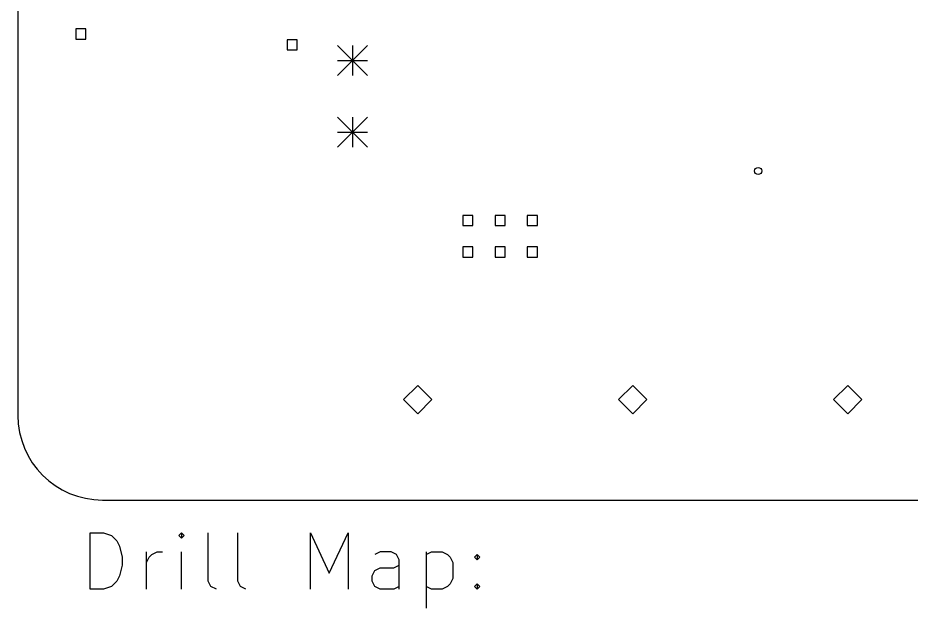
# Model space of a CAD drawing. Extents: x 2.32 to 4.92, y -5.94 to -2.72.
# Drawn here: x 2.362 to 3.608, y -5.151 to -4.327 of the extents above; entities that cross this region are included whole.
import ezdxf

# ---------------------------------------------------------------- set-up
doc = ezdxf.new("R2010")
doc.units = 0
doc.header["$MEASUREMENT"] = 0
doc.layers.add('BLACK', color=7, linetype='CONTINUOUS')

msp = doc.modelspace()

# ---------------------------------------------------------------- linework, layer by layer
at = {"layer": 'BLACK', "linetype": 'CONTINUOUS'}
for p, q in [((2.3622, -2.83465), (2.3622, -4.88189)), ((2.45707, -4.34293), (2.44293, -4.34293)), ((2.44293, -4.34293), (2.44293, -4.35707)), ((2.45707, -4.35707), (2.45707, -4.34293)), ((2.44293, -4.35707), (2.45707, -4.35707)), ((2.75207, -4.35793), (2.73793, -4.35793)), ((2.73793, -4.35793), (2.73793, -4.37207)), ((2.75207, -4.37207), (2.75207, -4.35793)), ((2.73793, -4.37207), (2.75207, -4.37207)), ((2.80802, -4.36601), (2.85002, -4.40801)), ((2.85002, -4.36601), (2.80802, -4.40801)), ((2.82902, -4.36601), (2.82902, -4.40801)), ((2.80802, -4.38701), (2.85002, -4.38701)), ((2.80802, -4.46601), (2.85002, -4.50801)), ((2.85002, -4.46601), (2.80802, -4.50801)), ((2.82902, -4.46601), (2.82902, -4.50801)), ((2.80802, -4.48701), (2.85002, -4.48701)), ((2.99707, -4.60293), (2.98293, -4.60293)), ((2.98293, -4.60293), (2.98293, -4.61707)), ((2.99707, -4.61707), (2.99707, -4.60293)), ((3.04207, -4.60293), (3.02793, -4.60293)), ((3.02793, -4.60293), (3.02793, -4.61707)), ((3.04207, -4.61707), (3.04207, -4.60293)), ((3.08707, -4.60293), (3.07293, -4.60293)), ((3.07293, -4.60293), (3.07293, -4.61707)), ((3.08707, -4.61707), (3.08707, -4.60293)), ((2.98293, -4.61707), (2.99707, -4.61707)), ((3.02793, -4.61707), (3.04207, -4.61707)), ((3.07293, -4.61707), (3.08707, -4.61707)), ((2.99707, -4.64693), (2.98293, -4.64693)), ((2.98293, -4.64693), (2.98293, -4.66107)), ((2.99707, -4.66107), (2.99707, -4.64693)), ((3.04207, -4.64693), (3.02793, -4.64693)), ((3.02793, -4.64693), (3.02793, -4.66107)), ((3.04207, -4.66107), (3.04207, -4.64693)), ((3.08707, -4.64693), (3.07293, -4.64693)), ((3.07293, -4.64693), (3.07293, -4.66107)), ((3.08707, -4.66107), (3.08707, -4.64693)), ((2.98293, -4.66107), (2.99707, -4.66107)), ((3.02793, -4.66107), (3.04207, -4.66107)), ((3.07293, -4.66107), (3.08707, -4.66107)), ((2.92, -4.84031), (2.90031, -4.86)), ((2.93969, -4.86), (2.92, -4.84031)), ((3.22, -4.84031), (3.20031, -4.86)), ((3.23969, -4.86), (3.22, -4.84031)), ((3.52, -4.84031), (3.50031, -4.86)), ((3.53969, -4.86), (3.52, -4.84031)), ((2.90031, -4.86), (2.92, -4.87969)), ((2.92, -4.87969), (2.93969, -4.86)), ((3.20031, -4.86), (3.22, -4.87969)), ((3.22, -4.87969), (3.23969, -4.86)), ((3.50031, -4.86), (3.52, -4.87969)), ((3.52, -4.87969), (3.53969, -4.86)), ((2.48031, -5), (4.80315, -5)), ((2.4629, -5.1246), (2.4629, -5.04586)), ((2.4629, -5.04586), (2.48165, -5.04586)), ((2.48165, -5.04586), (2.4929, -5.04961)), ((2.59039, -5.04586), (2.58664, -5.04961)), ((2.59414, -5.04961), (2.59039, -5.04586)), ((2.59039, -5.04586), (2.59039, -5.05336)), ((2.62788, -5.11335), (2.62788, -5.04586)), ((2.66913, -5.11335), (2.66913, -5.04586)), ((2.77037, -5.1246), (2.77037, -5.04586)), ((2.77037, -5.04586), (2.79661, -5.1021)), ((2.79661, -5.1021), (2.82286, -5.04586)), ((2.82286, -5.04586), (2.82286, -5.1246)), ((2.4929, -5.04961), (2.5004, -5.05711)), ((2.5004, -5.05711), (2.50415, -5.06461)), ((2.58664, -5.04961), (2.59039, -5.05336)), ((2.59039, -5.05336), (2.59414, -5.04961)), ((2.50415, -5.06461), (2.5079, -5.07961)), ((2.5079, -5.07961), (2.5079, -5.09085)), ((2.54164, -5.1246), (2.54164, -5.07211)), ((2.54164, -5.0871), (2.54539, -5.07961)), ((2.54539, -5.07961), (2.54914, -5.07586)), ((2.54914, -5.07586), (2.55664, -5.07211)), ((2.55664, -5.07211), (2.56414, -5.07211)), ((2.59039, -5.1246), (2.59039, -5.07211)), ((2.86785, -5.07211), (2.86035, -5.07586)), ((2.88285, -5.07211), (2.86785, -5.07211)), ((2.89035, -5.07586), (2.88285, -5.07211)), ((2.8941, -5.08336), (2.89035, -5.07586)), ((2.8941, -5.1246), (2.8941, -5.08336)), ((2.9316, -5.07211), (2.9316, -5.15085)), ((2.9316, -5.07586), (2.93909, -5.07211)), ((2.93909, -5.07211), (2.95409, -5.07211)), ((2.95409, -5.07211), (2.96159, -5.07586)), ((2.96159, -5.07586), (2.96534, -5.07961)), ((2.96534, -5.07961), (2.96909, -5.0871)), ((2.99909, -5.07961), (3.00284, -5.07586)), ((3.00284, -5.08336), (2.99909, -5.07961)), ((3.00284, -5.07586), (3.00659, -5.07961)), ((3.00284, -5.07586), (3.00284, -5.08336)), ((3.00659, -5.07961), (3.00284, -5.08336)), ((2.5079, -5.09085), (2.50415, -5.10585)), ((2.86035, -5.09835), (2.86785, -5.0946)), ((2.86785, -5.0946), (2.8866, -5.0946)), ((2.8866, -5.0946), (2.8941, -5.09085)), ((2.96909, -5.0871), (2.96909, -5.1096)), ((2.50415, -5.10585), (2.5004, -5.11335)), ((2.85661, -5.10585), (2.86035, -5.09835)), ((2.85661, -5.11335), (2.85661, -5.10585)), ((2.4929, -5.12085), (2.48165, -5.1246)), ((2.5004, -5.11335), (2.4929, -5.12085)), ((2.63163, -5.12085), (2.62788, -5.11335)), ((2.63913, -5.1246), (2.63163, -5.12085)), ((2.67288, -5.12085), (2.66913, -5.11335)), ((2.68038, -5.1246), (2.67288, -5.12085)), ((2.86035, -5.12085), (2.85661, -5.11335)), ((2.86785, -5.1246), (2.86035, -5.12085)), ((2.8941, -5.12085), (2.8866, -5.1246)), ((2.93909, -5.1246), (2.9316, -5.12085)), ((2.96159, -5.12085), (2.95409, -5.1246)), ((2.96534, -5.1171), (2.96159, -5.12085)), ((2.96909, -5.1096), (2.96534, -5.1171)), ((2.99909, -5.12085), (3.00284, -5.1171)), ((3.00284, -5.1246), (2.99909, -5.12085)), ((3.00284, -5.1171), (3.00659, -5.12085)), ((3.00284, -5.1171), (3.00284, -5.1246)), ((3.00659, -5.12085), (3.00284, -5.1246)), ((2.48165, -5.1246), (2.4629, -5.1246)), ((2.8866, -5.1246), (2.86785, -5.1246)), ((2.95409, -5.1246), (2.93909, -5.1246))]:
    msp.add_line(p, q, dxfattribs=at)
at = {"layer": 'BLACK'}
msp.add_circle((3.395, -4.541), 0.005, dxfattribs=at)
msp.add_arc((2.48031, -4.88189), 0.11811, -180, -90, dxfattribs=at)

doc.saveas('drawing.dxf')
